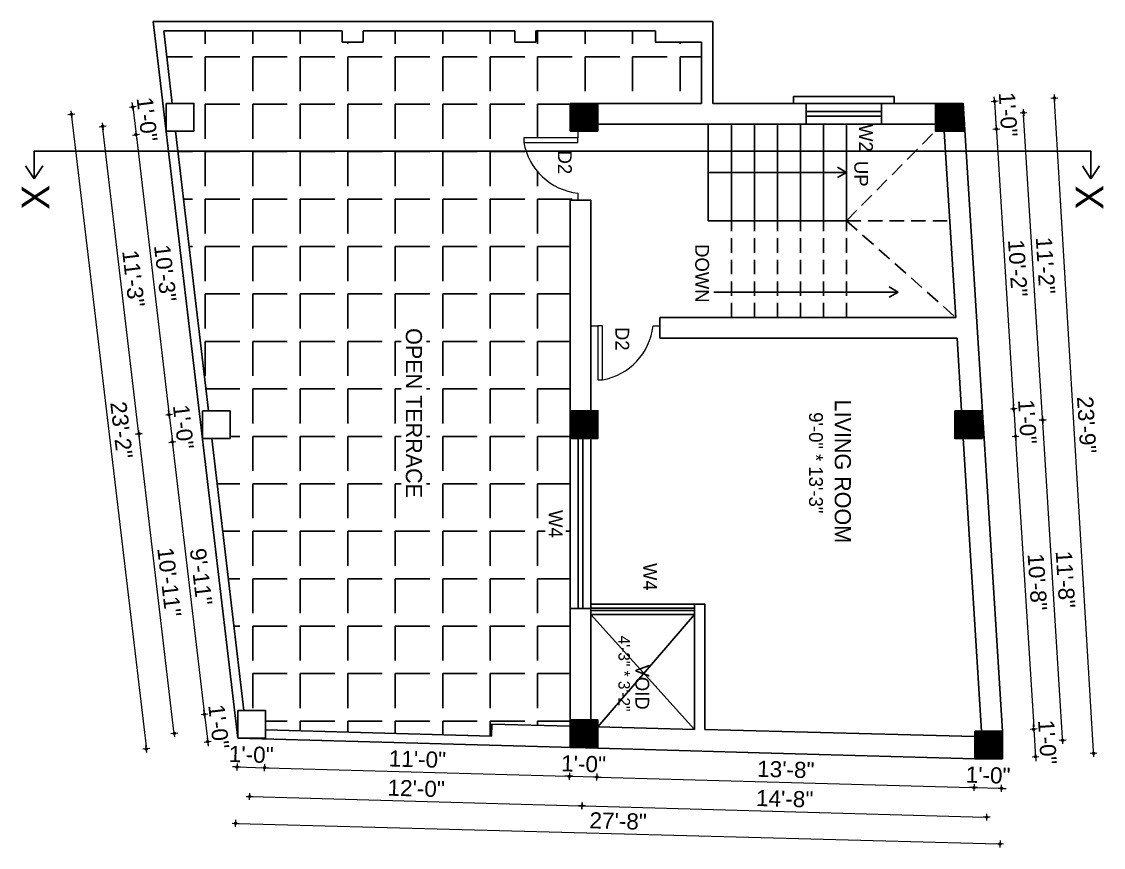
# Model space of a CAD drawing. Header units: inches. Extents: x 10143 to 33197, y -150 to 3760.
# Drawn here: x 26595.1 to 27065, y 2279.1 to 2638.1 of the extents above; entities that cross this region are included whole.
import ezdxf
from ezdxf.enums import TextEntityAlignment as Align

# ---------------------------------------------------------------- set-up
doc = ezdxf.new("R2010")
doc.units = ezdxf.units.IN
doc.header["$LTSCALE"] = 0.5
doc.header["$MEASUREMENT"] = 0
doc.header["$PDMODE"] = 66
doc.linetypes.add('DASHED2', pattern=[0.375, 0.25, -0.125])
for name, color, linetype, lineweight in [('0.13', 2, 'Continuous', 13), ('DW TEXT', 92, 'Continuous', 15), ('ELEVATION', 85, 'Continuous', 9), ('hatch', 9, 'Continuous', 0), ('Toilet', 7, 'Continuous', 25)]:
    doc.layers.add(name, color=color, linetype=linetype, lineweight=lineweight)
doc.styles.add('CEN', font='GOTHIC.TTF')
doc.styles.get("Standard").update_dxf_attribs({"font": 'arial.ttf'})
doc.dimstyles.new('S8', dxfattribs={"dimtxt": 5, "dimasz": 1, "dimexe": 6, "dimexo": 18, "dimgap": 1.9375, "dimtad": 1, "dimdec": 0, "dimzin": 3, "dimdsep": 46, "dimlunit": 4, "dimtxsty": 'Standard', "dimblk": 'dot 2', "dimcen": 12, "dimse1": 1, "dimse2": 1, "dimclrd": 1, "dimclre": 1, "dimclrt": 256, "dimadec": 0, "dimazin": 0, "dimtfac": 0.75, "dimtdec": 0, "dimtix": 1, "dimtmove": 1, "dimatfit": 3, "dimldrblk": 'DOT', "dimfxl": 1, "dimtolj": 1, "dimtzin": 0, "dimlwd": 9, "dimlwe": 9, "dimarcsym": 0})
pattern_1 = [(315, (25128.02548, 25269.03306), (0.08838834765, 0.08838834765), [])]

# ---------------------------------------------------------------- blocks, each defined once
blk = doc.blocks.new('dot1')
at = {"layer": 'hatch'}
h = blk.add_hatch(color=256, dxfattribs=at)
edge = h.paths.add_edge_path()
edge.add_arc((0, 0), 1, 0, 360)
for p, q in [((3, 0), (-3, 0)), ((0, 3), (0, -3))]:
    blk.add_line(p, q, dxfattribs=at)
blk.add_circle((0, 0), 1, dxfattribs=at)
blk = doc.blocks.new('dot 2')
at = {"layer": 'hatch', "xscale": 0.5, "yscale": 0.5, "zscale": 0.5}
blk.add_blockref('dot1', (0, 0), dxfattribs=at)
blk = doc.blocks.new('*D1991')
at = {"layer": 'Defpoints', "color": 0, "transparency": 16777216}
for p in [(26656.53, 2602.51), (26657.94, 2590.51), (26644.83, 2588.96)]:
    blk.add_point(p, dxfattribs=at)
at = {"layer": 'Toilet', "color": 1, "lineweight": 9, "transparency": 16777216}
for p, q in [((26643.3, 2601.96), (26643.18, 2602.95)), ((26643.41, 2600.96), (26644.83, 2588.96)), ((26644.95, 2587.97), (26645.06, 2586.98))]:
    blk.add_line(p, q, dxfattribs=at)
for p, rotation in [((26643.41, 2600.96), 276.7273510482261), ((26644.83, 2588.96), 96.72735104822605)]:
    blk.add_blockref('dot 2', p, dxfattribs=dict(at, rotation=rotation))
at = {"layer": 'Toilet', "transparency": 16777216, "insert": (26649.59, 2595.61), "char_height": 7, "attachment_point": 5, "rotation": 276.7274}
blk.add_mtext('\\A1;1\'-0"', dxfattribs=at)
blk = doc.blocks.new('_Dot')
at = {"color": 0, "linetype": 'ByBlock', "lineweight": -2}
blk.add_line((-0.5, 0), (-1, 0), dxfattribs=at)
at = {"color": 0, "linetype": 'ByBlock', "const_width": 0.5}
blk.add_lwpolyline([(-0.25, 0, 1), (0.25, 0, 1)], format="xyb", close=True, dxfattribs=at)
blk = doc.blocks.new('*D1992')
at = {"layer": 'Defpoints', "color": 0, "transparency": 16777216}
for p in [(26657.94, 2590.51), (26659.19, 2467.18), (26673.7, 2468.89)]:
    blk.add_point(p, dxfattribs=at)
at = {"layer": 'Toilet', "color": 1, "lineweight": 9, "transparency": 16777216}
blk.add_line((26644.95, 2587.97), (26659.08, 2468.17), dxfattribs=at)
for p, rotation in [((26644.83, 2588.96), 96.7273510482646), ((26659.19, 2467.18), 276.7273510482646)]:
    blk.add_blockref('dot 2', p, dxfattribs=dict(at, rotation=rotation))
at = {"layer": 'Toilet', "transparency": 16777216, "insert": (26657.49, 2528.72), "char_height": 7, "attachment_point": 5, "rotation": 276.7274}
blk.add_mtext('\\A1;10\'-3"', dxfattribs=at)
blk = doc.blocks.new('*D1993')
at = {"layer": 'Defpoints', "color": 0, "transparency": 16777216}
for p in [(26673.7, 2468.89), (26660.59, 2455.34), (26673.7, 2456.89)]:
    blk.add_point(p, dxfattribs=at)
at = {"layer": 'Toilet', "color": 1, "lineweight": 9, "transparency": 16777216}
for p, q in [((26659.08, 2468.17), (26658.96, 2469.16)), ((26659.19, 2467.18), (26660.59, 2455.34)), ((26660.71, 2454.35), (26660.82, 2453.36))]:
    blk.add_line(p, q, dxfattribs=at)
for p, rotation in [((26659.19, 2467.18), 276.7273510482646), ((26660.59, 2455.34), 96.7273510482646)]:
    blk.add_blockref('dot 2', p, dxfattribs=dict(at, rotation=rotation))
at = {"layer": 'Toilet', "transparency": 16777216, "insert": (26665.37, 2461.91), "char_height": 7, "attachment_point": 5, "rotation": 276.7274}
blk.add_mtext('\\A1;1\'-0"', dxfattribs=at)
blk = doc.blocks.new('*D1994')
at = {"layer": 'Defpoints', "color": 0, "transparency": 16777216}
for p in [(26673.7, 2456.89), (26674.56, 2336.9), (26689.07, 2338.61)]:
    blk.add_point(p, dxfattribs=at)
at = {"layer": 'Toilet', "color": 1, "lineweight": 9, "transparency": 16777216}
blk.add_line((26660.71, 2454.35), (26674.44, 2337.89), dxfattribs=at)
for p, rotation in [((26660.59, 2455.34), 96.7273510482646), ((26674.56, 2336.9), 276.7273510482646)]:
    blk.add_blockref('dot 2', p, dxfattribs=dict(at, rotation=rotation))
at = {"layer": 'Toilet', "transparency": 16777216, "insert": (26673.05, 2396.77), "char_height": 7, "attachment_point": 5, "rotation": 276.7274}
blk.add_mtext('\\A1;9\'-11"', dxfattribs=at)
blk = doc.blocks.new('*D1995')
at = {"layer": 'Defpoints', "color": 0, "transparency": 16777216}
for p in [(26689.07, 2338.61), (26689.07, 2326.61), (26675.96, 2325.06)]:
    blk.add_point(p, dxfattribs=at)
at = {"layer": 'Toilet', "color": 1, "lineweight": 9, "transparency": 16777216}
for p, q in [((26674.44, 2337.89), (26674.33, 2338.89)), ((26674.56, 2336.9), (26675.96, 2325.06)), ((26676.07, 2324.07), (26676.19, 2323.08))]:
    blk.add_line(p, q, dxfattribs=at)
for p, rotation in [((26674.56, 2336.9), 276.7273510482646), ((26675.96, 2325.06), 96.7273510482646)]:
    blk.add_blockref('dot 2', p, dxfattribs=dict(at, rotation=rotation))
at = {"layer": 'Toilet', "transparency": 16777216, "insert": (26680.73, 2331.63), "char_height": 7, "attachment_point": 5, "rotation": 276.7274}
blk.add_mtext('\\A1;1\'-0"', dxfattribs=at)
blk = doc.blocks.new('*D1996')
at = {"layer": 'Defpoints', "color": 0, "transparency": 16777216}
for p in [(26679.7, 2462.89), (26646.06, 2458.92), (26695.07, 2332.61)]:
    blk.add_point(p, dxfattribs=at)
at = {"layer": 'Toilet', "color": 1, "lineweight": 9, "transparency": 16777216}
blk.add_line((26661.31, 2329.64), (26646.18, 2457.93), dxfattribs=at)
for p, rotation in [((26646.06, 2458.92), 96.7273510482268), ((26661.43, 2328.64), 276.7273510482268)]:
    blk.add_blockref('dot 2', p, dxfattribs=dict(at, rotation=rotation))
at = {"layer": 'Toilet', "transparency": 16777216, "insert": (26659.22, 2394.43), "char_height": 7, "attachment_point": 5, "rotation": 276.7274}
blk.add_mtext('\\A1;10\'-11"', dxfattribs=at)
blk = doc.blocks.new('*D1997')
at = {"layer": 'Defpoints', "color": 0, "transparency": 16777216}
for p in [(26663.94, 2596.51), (26630.3, 2592.54), (26679.7, 2462.89)]:
    blk.add_point(p, dxfattribs=at)
at = {"layer": 'Toilet', "color": 1, "lineweight": 9, "transparency": 16777216}
blk.add_line((26645.94, 2459.91), (26630.42, 2591.55), dxfattribs=at)
for p, rotation in [((26630.3, 2592.54), 96.72735104826455), ((26646.06, 2458.92), 276.7273510482646)]:
    blk.add_blockref('dot 2', p, dxfattribs=dict(at, rotation=rotation))
at = {"layer": 'Toilet', "transparency": 16777216, "insert": (26643.66, 2526.38), "char_height": 7, "attachment_point": 5, "rotation": 276.7274}
blk.add_mtext('\\A1;11\'-3"', dxfattribs=at)
blk = doc.blocks.new('*D1998')
at = {"layer": 'Defpoints', "color": 0, "transparency": 16777216}
for p in [(26656.53, 2602.51), (26689.07, 2326.61), (26649.27, 2321.92)]:
    blk.add_point(p, dxfattribs=at)
at = {"layer": 'Toilet', "color": 1, "lineweight": 9, "transparency": 16777216}
blk.add_line((26616.85, 2596.82), (26649.16, 2322.91), dxfattribs=at)
for p, rotation in [((26616.73, 2597.82), 96.72735104822615), ((26649.27, 2321.92), 276.7273510482261)]:
    blk.add_blockref('dot 2', p, dxfattribs=dict(at, rotation=rotation))
at = {"layer": 'Toilet', "transparency": 16777216, "insert": (26638.48, 2460.51), "char_height": 7, "attachment_point": 5, "rotation": 276.7274}
blk.add_mtext('\\A1;23\'-2"', dxfattribs=at)
blk = doc.blocks.new('*D1999')
at = {"layer": 'Defpoints', "color": 0, "transparency": 16777216}
for p in [(26695.07, 2332.61), (26839.43, 2328.56), (26838.55, 2297.18)]:
    blk.add_point(p, dxfattribs=at)
at = {"layer": 'Toilet', "color": 1, "lineweight": 9, "transparency": 16777216}
blk.add_line((26695.19, 2301.2), (26837.55, 2297.21), dxfattribs=at)
for p, rotation in [((26694.19, 2301.23), 178.3940478382747), ((26838.55, 2297.18), 358.3940478382747)]:
    blk.add_blockref('dot 2', p, dxfattribs=dict(at, rotation=rotation))
at = {"layer": 'Toilet', "transparency": 16777216, "insert": (26766.53, 2304.71), "char_height": 7, "attachment_point": 5, "rotation": 358.394}
blk.add_mtext('\\A1;12\'-0"', dxfattribs=at)
blk = doc.blocks.new('*D2000')
at = {"layer": 'Defpoints', "color": 0, "transparency": 16777216}
for p in [(26839.43, 2328.56), (27015.17, 2323.64), (27014.29, 2292.25)]:
    blk.add_point(p, dxfattribs=at)
at = {"layer": 'Toilet', "color": 1, "lineweight": 9, "transparency": 16777216}
blk.add_line((26839.55, 2297.15), (27013.29, 2292.28), dxfattribs=at)
for p, rotation in [((26838.55, 2297.18), 178.3940478382137), ((27014.29, 2292.25), 358.3940478382137)]:
    blk.add_blockref('dot 2', p, dxfattribs=dict(at, rotation=rotation))
at = {"layer": 'Toilet', "transparency": 16777216, "insert": (26926.58, 2300.23), "char_height": 7, "attachment_point": 5, "rotation": 358.394}
blk.add_mtext('\\A1;14\'-8"', dxfattribs=at)
blk = doc.blocks.new('*D1927')
at = {"layer": 'Defpoints', "color": 0, "transparency": 16777216}
for p in [(26689.07, 2326.61), (26701.07, 2326.27), (26700.72, 2313.76)]:
    blk.add_point(p, dxfattribs=at)
at = {"layer": 'Toilet', "color": 1, "lineweight": 9, "transparency": 16777216}
for p, q in [((26687.72, 2314.13), (26686.72, 2314.16)), ((26688.72, 2314.1), (26700.72, 2313.76)), ((26701.72, 2313.74), (26702.72, 2313.71))]:
    blk.add_line(p, q, dxfattribs=at)
for p, rotation in [((26688.72, 2314.1), 358.3940478382726), ((26700.72, 2313.76), 178.3940478382726)]:
    blk.add_blockref('dot 2', p, dxfattribs=dict(at, rotation=rotation))
at = {"layer": 'Toilet', "transparency": 16777216, "insert": (26694.87, 2319.44), "char_height": 7, "attachment_point": 5, "rotation": 358.394}
blk.add_mtext('\\A1;1\'-0"', dxfattribs=at)
blk = doc.blocks.new('*D2001')
at = {"layer": 'Defpoints', "color": 0, "transparency": 16777216}
for p in [(26701.07, 2326.27), (26833.43, 2322.56), (26833.08, 2310.05)]:
    blk.add_point(p, dxfattribs=at)
at = {"layer": 'Toilet', "color": 1, "lineweight": 9, "transparency": 16777216}
blk.add_line((26701.72, 2313.74), (26832.08, 2310.08), dxfattribs=at)
for p, rotation in [((26700.72, 2313.76), 178.3940478382137), ((26833.08, 2310.05), 358.3940478382137)]:
    blk.add_blockref('dot 2', p, dxfattribs=dict(at, rotation=rotation))
at = {"layer": 'Toilet', "transparency": 16777216, "insert": (26767.06, 2317.42), "char_height": 7, "attachment_point": 5, "rotation": 358.394}
blk.add_mtext('\\A1;11\'-0"', dxfattribs=at)
blk = doc.blocks.new('*D2002')
at = {"layer": 'Defpoints', "color": 0, "transparency": 16777216}
for p in [(26833.43, 2322.56), (26845.43, 2322.56), (26845.07, 2309.72)]:
    blk.add_point(p, dxfattribs=at)
at = {"layer": 'Toilet', "color": 1, "lineweight": 9, "transparency": 16777216}
for p, q in [((26832.08, 2310.08), (26831.08, 2310.11)), ((26833.08, 2310.05), (26845.07, 2309.72)), ((26846.07, 2309.69), (26847.07, 2309.66))]:
    blk.add_line(p, q, dxfattribs=at)
for p, rotation in [((26833.08, 2310.05), 358.3940478382137), ((26845.07, 2309.72), 178.3940478382137)]:
    blk.add_blockref('dot 2', p, dxfattribs=dict(at, rotation=rotation))
at = {"layer": 'Toilet', "transparency": 16777216, "insert": (26839.23, 2315.39), "char_height": 7, "attachment_point": 5, "rotation": 358.394}
blk.add_mtext('\\A1;1\'-0"', dxfattribs=at)
blk = doc.blocks.new('*D2003')
at = {"layer": 'Defpoints', "color": 0, "transparency": 16777216}
for p in [(26845.43, 2322.56), (27009.17, 2317.64), (27008.82, 2305.13)]:
    blk.add_point(p, dxfattribs=at)
at = {"layer": 'Toilet', "color": 1, "lineweight": 9, "transparency": 16777216}
blk.add_line((26846.07, 2309.69), (27007.82, 2305.15), dxfattribs=at)
for p, rotation in [((26845.07, 2309.72), 178.3940478382137), ((27008.82, 2305.13), 358.3940478382137)]:
    blk.add_blockref('dot 2', p, dxfattribs=dict(at, rotation=rotation))
at = {"layer": 'Toilet', "transparency": 16777216, "insert": (26927.1, 2312.93), "char_height": 7, "attachment_point": 5, "rotation": 358.394}
blk.add_mtext('\\A1;13\'-8"', dxfattribs=at)
blk = doc.blocks.new('*D2004')
at = {"layer": 'Defpoints', "color": 0, "transparency": 16777216}
for p in [(27009.17, 2317.64), (27021.17, 2317.64), (27020.81, 2304.79)]:
    blk.add_point(p, dxfattribs=at)
at = {"layer": 'Toilet', "color": 1, "lineweight": 9, "transparency": 16777216}
for p, q in [((27007.82, 2305.15), (27006.82, 2305.18)), ((27008.82, 2305.13), (27020.81, 2304.79)), ((27021.81, 2304.76), (27022.81, 2304.73))]:
    blk.add_line(p, q, dxfattribs=at)
for p, rotation in [((27008.82, 2305.13), 358.3940478382137), ((27020.81, 2304.79), 178.3940478382137)]:
    blk.add_blockref('dot 2', p, dxfattribs=dict(at, rotation=rotation))
at = {"layer": 'Toilet', "transparency": 16777216, "insert": (27014.97, 2310.47), "char_height": 7, "attachment_point": 5, "rotation": 358.394}
blk.add_mtext('\\A1;1\'-0"', dxfattribs=at)
blk = doc.blocks.new('*D2006')
at = {"layer": 'Defpoints', "color": 0, "transparency": 16777216}
for p in [(27004.12, 2602.51), (27004.87, 2590.51), (27018.52, 2591.36)]:
    blk.add_point(p, dxfattribs=at)
at = {"layer": 'Toilet', "color": 1, "lineweight": 9, "transparency": 16777216}
for p, q in [((27017.7, 2604.36), (27017.64, 2605.36)), ((27017.77, 2603.36), (27018.52, 2591.36)), ((27018.58, 2590.37), (27018.64, 2589.37))]:
    blk.add_line(p, q, dxfattribs=at)
for p, rotation in [((27017.77, 2603.36), 273.5758276059187), ((27018.52, 2591.36), 93.57582760591872)]:
    blk.add_blockref('dot 2', p, dxfattribs=dict(at, rotation=rotation))
at = {"layer": 'Toilet', "transparency": 16777216, "insert": (27023.64, 2597.71), "char_height": 7, "attachment_point": 5, "rotation": 273.5758}
blk.add_mtext('\\A1;1\'-0"', dxfattribs=at)
blk = doc.blocks.new('*D2007')
at = {"layer": 'Defpoints', "color": 0, "transparency": 16777216}
for p in [(27004.87, 2590.51), (27012.47, 2468.89), (27026.12, 2469.74)]:
    blk.add_point(p, dxfattribs=at)
at = {"layer": 'Toilet', "color": 1, "lineweight": 9, "transparency": 16777216}
blk.add_line((27018.58, 2590.37), (27026.05, 2470.74), dxfattribs=at)
for p, rotation in [((27018.52, 2591.36), 93.57582760592202), ((27026.12, 2469.74), 273.575827605922)]:
    blk.add_blockref('dot 2', p, dxfattribs=dict(at, rotation=rotation))
at = {"layer": 'Toilet', "transparency": 16777216, "insert": (27027.82, 2530.9), "char_height": 7, "attachment_point": 5, "rotation": 273.5758}
blk.add_mtext('\\A1;10\'-2"', dxfattribs=at)
blk = doc.blocks.new('*D2008')
at = {"layer": 'Defpoints', "color": 0, "transparency": 16777216}
for p in [(27012.47, 2468.89), (27026.86, 2457.79), (27012.47, 2456.89)]:
    blk.add_point(p, dxfattribs=at)
at = {"layer": 'Toilet', "color": 1, "lineweight": 9, "transparency": 16777216}
for p, q in [((27026.05, 2470.74), (27025.99, 2471.74)), ((27026.12, 2469.74), (27026.86, 2457.79)), ((27026.93, 2456.79), (27026.99, 2455.79))]:
    blk.add_line(p, q, dxfattribs=at)
for p, rotation in [((27026.12, 2469.74), 273.575827605922), ((27026.86, 2457.79), 93.57582760592202)]:
    blk.add_blockref('dot 2', p, dxfattribs=dict(at, rotation=rotation))
at = {"layer": 'Toilet', "transparency": 16777216, "insert": (27031.99, 2464.11), "char_height": 7, "attachment_point": 5, "rotation": 273.5758}
blk.add_mtext('\\A1;1\'-0"', dxfattribs=at)
blk = doc.blocks.new('*D2009')
at = {"layer": 'Defpoints', "color": 0, "transparency": 16777216}
for p in [(27012.47, 2456.89), (27021.17, 2329.64), (27034.82, 2330.49)]:
    blk.add_point(p, dxfattribs=at)
at = {"layer": 'Toilet', "color": 1, "lineweight": 9, "transparency": 16777216}
blk.add_line((27026.93, 2456.79), (27034.76, 2331.49), dxfattribs=at)
for p, rotation in [((27026.86, 2457.79), 93.57582760592202), ((27034.82, 2330.49), 273.575827605922)]:
    blk.add_blockref('dot 2', p, dxfattribs=dict(at, rotation=rotation))
at = {"layer": 'Toilet', "transparency": 16777216, "insert": (27036.34, 2394.48), "char_height": 7, "attachment_point": 5, "rotation": 273.5758}
blk.add_mtext('\\A1;10\'-8"', dxfattribs=at)
blk = doc.blocks.new('*D2010')
at = {"layer": 'Defpoints', "color": 0, "transparency": 16777216}
for p in [(27021.17, 2329.64), (27021.17, 2317.64), (27035.56, 2318.54)]:
    blk.add_point(p, dxfattribs=at)
at = {"layer": 'Toilet', "color": 1, "lineweight": 9, "transparency": 16777216}
for p, q in [((27034.76, 2331.49), (27034.69, 2332.48)), ((27034.82, 2330.49), (27035.56, 2318.54)), ((27035.63, 2317.54), (27035.69, 2316.54))]:
    blk.add_line(p, q, dxfattribs=at)
for p, rotation in [((27034.82, 2330.49), 273.575827605922), ((27035.56, 2318.54), 93.57582760592202)]:
    blk.add_blockref('dot 2', p, dxfattribs=dict(at, rotation=rotation))
at = {"layer": 'Toilet', "transparency": 16777216, "insert": (27040.69, 2324.86), "char_height": 7, "attachment_point": 5, "rotation": 273.5758}
blk.add_mtext('\\A1;1\'-0"', dxfattribs=at)
blk = doc.blocks.new('*D2011')
at = {"layer": 'Defpoints', "color": 0, "transparency": 16777216}
for p in [(27006.47, 2462.89), (27038.68, 2464.9), (27015.17, 2323.64)]:
    blk.add_point(p, dxfattribs=at)
at = {"layer": 'Toilet', "color": 1, "lineweight": 9, "transparency": 16777216}
blk.add_line((27047.32, 2326.65), (27038.74, 2463.9), dxfattribs=at)
for p, rotation in [((27038.68, 2464.9), 93.57584364637044), ((27047.38, 2325.65), 273.5758436463705)]:
    blk.add_blockref('dot 2', p, dxfattribs=dict(at, rotation=rotation))
at = {"layer": 'Toilet', "transparency": 16777216, "insert": (27048.53, 2395.62), "char_height": 7, "attachment_point": 5, "rotation": 273.5758}
blk.add_mtext('\\A1;11\'-8"', dxfattribs=at)
blk = doc.blocks.new('*D2012')
at = {"layer": 'Defpoints', "color": 0, "transparency": 16777216}
for p in [(26998.12, 2596.51), (27030.33, 2598.52), (27006.47, 2462.89)]:
    blk.add_point(p, dxfattribs=at)
at = {"layer": 'Toilet', "color": 1, "lineweight": 9, "transparency": 16777216}
blk.add_line((27038.62, 2465.9), (27030.39, 2597.53), dxfattribs=at)
for p, rotation in [((27030.33, 2598.52), 93.57584364624076), ((27038.68, 2464.9), 273.5758436462407)]:
    blk.add_blockref('dot 2', p, dxfattribs=dict(at, rotation=rotation))
at = {"layer": 'Toilet', "transparency": 16777216, "insert": (27039.94, 2532.05), "char_height": 7, "attachment_point": 5, "rotation": 273.5758}
blk.add_mtext('\\A1;11\'-2"', dxfattribs=at)
blk = doc.blocks.new('*D2013')
at = {"layer": 'Defpoints', "color": 0, "transparency": 16777216}
for p in [(27043.72, 2604.88), (27004.12, 2602.51), (27021.17, 2317.64)]:
    blk.add_point(p, dxfattribs=at)
at = {"layer": 'Toilet', "color": 1, "lineweight": 9, "transparency": 16777216}
blk.add_line((27060.71, 2321), (27043.78, 2603.88), dxfattribs=at)
for p, rotation in [((27043.72, 2604.88), 93.425574687815), ((27060.77, 2320.01), 273.425574687815)]:
    blk.add_blockref('dot 2', p, dxfattribs=dict(at, rotation=rotation))
at = {"layer": 'Toilet', "transparency": 16777216, "insert": (27057.75, 2462.77), "char_height": 7, "attachment_point": 5, "rotation": 273.4256}
blk.add_mtext('\\A1;23\'-9"', dxfattribs=at)

msp = doc.modelspace()

# ---------------------------------------------------------------- hatches: boundary and pattern name
at = {"layer": 'Toilet'}
h = msp.add_hatch(dxfattribs=at)
h.set_pattern_fill('ANGLE', color=256, scale=75, angle=270)
h.set_pattern_definition([(270, (25128.025, 25269.033), (20.625, -9e-15), [15, -5.625]), (360, (25128.025, 25269.033), (1e-14, 20.625), [15, -5.625])])
edge = h.paths.add_edge_path()
edge.add_line((26833.43, 2331.83), (26833.43, 2334.56))
edge.add_line((26833.43, 2334.56), (26833.43, 2456.89))
edge.add_line((26833.43, 2456.89), (26833.43, 2468.89))
edge.add_line((26833.43, 2468.89), (26833.43, 2560.51))
edge.add_line((26833.43, 2560.51), (26836.69, 2560.51))
edge.add_line((26836.69, 2560.51), (26836.69, 2563.51))
edge.add_arc((26839.75, 2590.24), 26.9, 558.3826, 623.4705, ccw=False)
edge.add_line((26814.22, 2581.76), (26663, 2581.76))
edge.add_line((26663, 2581.76), (26676.32, 2468.89))
edge.add_line((26676.32, 2468.89), (26685.7, 2468.89))
edge.add_line((26685.7, 2468.89), (26685.7, 2456.89))
edge.add_line((26685.7, 2456.89), (26677.73, 2456.89))
edge.add_line((26677.73, 2456.89), (26691.68, 2338.61))
edge.add_line((26691.68, 2338.61), (26701.07, 2338.61))
edge.add_line((26701.07, 2338.61), (26701.07, 2335.29))
edge.add_line((26701.07, 2335.29), (26701.07, 2330.28))
edge.add_line((26701.07, 2330.28), (26799.3, 2327.52))
edge.add_line((26799.3, 2327.52), (26799.44, 2332.72))
edge.add_line((26799.44, 2332.72), (26833.43, 2331.83))
edge = h.paths.add_edge_path()
edge.add_arc((26839.75, 2590.24), 26.9, 550.1231, 558.3826, ccw=False)
edge.add_line((26813.27, 2585.51), (26813.27, 2587.51))
edge.add_line((26813.27, 2587.51), (26836.69, 2587.51))
edge.add_line((26836.69, 2587.51), (26836.69, 2590.51))
edge.add_line((26836.69, 2590.51), (26833.43, 2590.51))
edge.add_line((26833.43, 2590.51), (26833.43, 2602.51))
edge.add_line((26833.43, 2602.51), (26845.43, 2602.51))
edge.add_line((26845.43, 2602.51), (26890.43, 2602.51))
edge.add_line((26890.43, 2602.51), (26890.43, 2629.07))
edge.add_line((26890.43, 2629.07), (26870.43, 2629.07))
edge.add_line((26870.43, 2629.07), (26870.43, 2634.07))
edge.add_line((26870.43, 2634.07), (26818.43, 2634.07))
edge.add_line((26818.43, 2634.07), (26818.43, 2629.07))
edge.add_line((26818.43, 2629.07), (26809.43, 2629.07))
edge.add_line((26809.43, 2629.07), (26809.43, 2634.07))
edge.add_line((26809.43, 2634.07), (26743.43, 2634.07))
edge.add_line((26743.43, 2634.07), (26743.43, 2629.07))
edge.add_line((26743.43, 2629.07), (26734.43, 2629.07))
edge.add_line((26734.43, 2629.07), (26734.43, 2634.07))
edge.add_line((26734.43, 2634.07), (26656.83, 2634.07))
edge.add_line((26656.83, 2634.07), (26660.53, 2602.51))
edge.add_line((26660.53, 2602.51), (26669.94, 2602.51))
edge.add_line((26669.94, 2602.51), (26669.94, 2590.51))
edge.add_line((26669.94, 2590.51), (26661.97, 2590.51))
edge.add_line((26661.97, 2590.51), (26663, 2581.76))
edge.add_line((26663, 2581.76), (26814.22, 2581.76))
h.paths.add_polyline_path([(26822.58, 2427.55), (26822.58, 2411.9), (26831.58, 2411.9), (26831.58, 2427.55)], flags=16)
h.paths.add_polyline_path([(26760.02, 2505.22), (26760.02, 2430.61), (26771.05, 2430.61), (26771.05, 2505.22)], flags=16)
h = msp.add_hatch(dxfattribs=at)
h.set_pattern_fill('ANSI31', color=256, angle=270)
h.set_pattern_definition(pattern_1)
h.paths.add_polyline_path([(26833.43, 2602.51), (26833.43, 2590.51), (26845.43, 2590.51), (26845.43, 2602.51)])
h = msp.add_hatch(dxfattribs=at)
h.set_pattern_fill('ANSI31', color=256, angle=270)
h.set_pattern_definition(pattern_1)
h.paths.add_polyline_path([(27004.12, 2602.51), (26992.12, 2602.51), (26992.12, 2590.51), (27004.12, 2590.51)])
h = msp.add_hatch(dxfattribs=at)
h.set_pattern_fill('ANSI31', color=256, angle=270)
h.set_pattern_definition(pattern_1)
h.paths.add_polyline_path([(26833.43, 2468.89), (26833.43, 2456.89), (26845.43, 2456.89), (26845.43, 2468.89)])
h = msp.add_hatch(dxfattribs=at)
h.set_pattern_fill('ANSI31', color=256, angle=270)
h.set_pattern_definition(pattern_1)
h.paths.add_polyline_path([(27012.47, 2468.89), (27000.47, 2468.89), (27000.47, 2456.89), (27012.47, 2456.89)])
h = msp.add_hatch(dxfattribs=at)
h.set_pattern_fill('ANSI31', color=256, angle=270)
h.set_pattern_definition(pattern_1)
h.paths.add_polyline_path([(26833.43, 2334.56), (26833.43, 2322.56), (26845.43, 2322.56), (26845.43, 2334.56)])
h = msp.add_hatch(dxfattribs=at)
h.set_pattern_fill('ANSI31', color=256, angle=360)
h.set_pattern_definition([(45, (23271.79824, 2343.66166), (-0.0883883476, 0.0883883476), [])])
h.paths.add_polyline_path([(27021.17, 2317.64), (27021.17, 2329.64), (27021.17, 2329.64), (27009.17, 2329.64), (27009.17, 2317.64)])

# ---------------------------------------------------------------- linework, layer by layer
at = {"layer": '0.13', "color": 0, "ltscale": 0.5}
for p, q in [((26833.93, 2590.51), (26837.93, 2590.51)), ((26833.93, 2560.51), (26837.93, 2560.51)), ((26842.43, 2503.01), (26842.43, 2507.01)), ((26872.43, 2503.01), (26872.43, 2507.01))]:
    msp.add_line(p, q, dxfattribs=at)
at = {"layer": 'ELEVATION', "color": 146, "ltscale": 0.25, "true_color": 0x105689}
for p, q in [((26836.69, 2590.51), (26836.69, 2587.51)), ((26836.69, 2587.51), (26813.27, 2587.51)), ((26813.27, 2587.51), (26813.27, 2585.51)), ((26813.27, 2585.51), (26836.69, 2585.51)), ((26836.69, 2585.51), (26836.69, 2587.51)), ((26836.69, 2563.51), (26836.69, 2560.51)), ((26842.43, 2505.77), (26845.43, 2505.77)), ((26845.43, 2505.77), (26845.43, 2482.34)), ((26847.43, 2505.77), (26845.43, 2505.77)), ((26847.43, 2482.34), (26847.43, 2505.77)), ((26869.43, 2505.77), (26872.43, 2505.77)), ((26845.43, 2482.34), (26847.43, 2482.34))]:
    msp.add_line(p, q, dxfattribs=at)
for centre, start, end in [((26839.75, 2590.24), 190.1231, 263.4705), ((26842.7, 2508.83), 280.1231, 353.4705)]:
    msp.add_arc(centre, 26.9, start, end, dxfattribs=at)
at = {"layer": 'Toilet'}
for p, q in [((26895.43, 2638.07), (26652.33, 2638.07)), ((26656.65, 2601.46), (26652.33, 2638.07)), ((26895.43, 2602.51), (26895.43, 2638.07)), ((26734.43, 2634.07), (26656.83, 2634.07)), ((26660.55, 2602.51), (26656.83, 2634.07)), ((26734.43, 2629.07), (26734.43, 2634.07)), ((26809.43, 2634.07), (26743.43, 2634.07)), ((26743.43, 2629.07), (26743.43, 2634.07)), ((26743.43, 2629.07), (26743.43, 2634.07)), ((26809.43, 2629.07), (26809.43, 2634.07)), ((26870.43, 2634.07), (26818.43, 2634.07)), ((26818.43, 2629.07), (26818.43, 2634.07)), ((26870.43, 2629.07), (26870.43, 2634.07)), ((26734.43, 2629.07), (26743.43, 2629.07)), ((26818.43, 2629.07), (26809.43, 2629.07)), ((26890.43, 2629.07), (26870.43, 2629.07)), ((26890.43, 2602.51), (26890.43, 2629.07)), ((26930.43, 2605.51), (26974.12, 2605.51)), ((26930.43, 2605.51), (26930.43, 2602.51)), ((26974.12, 2605.51), (26974.12, 2602.51)), ((26656.53, 2602.51), (26689.07, 2326.61)), ((26890.43, 2602.51), (26845.43, 2602.51)), ((27004.12, 2602.51), (26895.43, 2602.51)), ((26935.93, 2593.51), (26935.93, 2602.51)), ((26935.93, 2599.01), (26968.62, 2599.01)), ((26968.62, 2602.51), (26968.62, 2593.51)), ((27021.17, 2329.64), (27004.12, 2602.51)), ((26935.93, 2597.01), (26968.62, 2597.01)), ((26661.97, 2590.51), (26676.32, 2468.89)), ((26992.12, 2593.51), (26845.43, 2593.51)), ((26893.43, 2551.51), (26893.43, 2593.51)), ((26903.43, 2551.51), (26903.43, 2593.51)), ((26913.43, 2551.51), (26913.43, 2593.51)), ((26923.43, 2551.51), (26923.43, 2593.51)), ((26933.43, 2551.51), (26933.43, 2593.51)), ((26943.43, 2551.51), (26943.43, 2593.51)), ((26953.43, 2551.51), (26953.43, 2593.51)), ((27000.91, 2509.51), (26995.85, 2590.51)), ((27004.12, 2590.51), (27004.87, 2590.51)), ((27059.6, 2581.76), (26600.56, 2581.76)), ((26600.56, 2581.76), (26600.56, 2569.76)), ((27059.6, 2581.76), (27059.6, 2569.76)), ((26600.56, 2569.76), (26596.86, 2575.43)), ((26600.56, 2569.76), (26604.26, 2575.43)), ((27059.6, 2569.76), (27055.9, 2575.43)), ((27059.6, 2569.76), (27063.3, 2575.43)), ((26893.43, 2572.51), (26953.43, 2572.51)), ((26953.43, 2572.51), (26949.55, 2574.77)), ((26953.43, 2572.51), (26949.55, 2570.25)), ((26833.43, 2560.51), (26833.43, 2468.89)), ((26833.43, 2560.51), (26842.43, 2560.51)), ((26842.43, 2560.51), (26842.43, 2468.89)), ((26893.43, 2551.51), (26953.43, 2551.51)), ((26975.86, 2520.51), (26895.82, 2520.51)), ((26975.86, 2520.51), (26971.97, 2522.77)), ((26975.86, 2520.51), (26971.97, 2518.25)), ((26872.43, 2500.51), (26872.43, 2509.51)), ((27000.91, 2509.51), (26872.43, 2509.51)), ((27001.47, 2500.51), (26872.43, 2500.51)), ((27003.45, 2468.89), (27001.47, 2500.51)), ((26677.73, 2456.89), (26691.68, 2338.61)), ((26833.43, 2456.89), (26833.43, 2334.56)), ((26836.93, 2382.89), (26836.93, 2456.89)), ((26838.93, 2382.89), (26838.93, 2456.89)), ((26842.43, 2380.39), (26842.43, 2456.89)), ((27012.15, 2329.64), (27004.2, 2456.89)), ((26833.43, 2382.89), (26842.43, 2382.89)), ((26842.43, 2384.89), (26891.93, 2384.89)), ((26887.43, 2383.14), (26842.43, 2383.14)), ((26887.43, 2380.39), (26887.43, 2384.89)), ((26891.93, 2330.3), (26891.93, 2384.89)), ((26887.43, 2382.14), (26842.43, 2382.14)), ((26842.43, 2334.56), (26842.43, 2380.39)), ((26887.43, 2330.42), (26842.43, 2380.39)), ((26842.43, 2380.39), (26887.43, 2380.39)), ((26887.43, 2380.39), (26845.43, 2331.52)), ((26887.43, 2330.42), (26887.43, 2380.39)), ((26701.07, 2335.29), (26701.07, 2326.27)), ((26799.44, 2332.72), (26799.3, 2327.52)), ((26799.44, 2332.72), (26833.43, 2331.83)), ((26845.43, 2331.52), (26887.43, 2330.42)), ((26689.07, 2326.61), (26855.71, 2321.94)), ((26701.07, 2330.28), (26799.3, 2327.52)), ((26891.93, 2330.3), (27009.17, 2327.25)), ((26854.43, 2321.97), (26854.43, 2321.97)), ((26915.71, 2320.26), (26855.71, 2321.94)), ((26915.71, 2320.26), (27009.17, 2317.64))]:
    msp.add_line(p, q, dxfattribs=at)
at = {"layer": 'Toilet', "linetype": 'DASHED2', "ltscale": 50}
for p, q in [((26953.43, 2551.51), (26992.12, 2590.51)), ((26903.43, 2509.51), (26903.43, 2551.51)), ((26913.43, 2509.51), (26913.43, 2551.51)), ((26923.43, 2509.51), (26923.43, 2551.51)), ((26933.43, 2509.51), (26933.43, 2551.51)), ((26943.43, 2509.51), (26943.43, 2551.51)), ((26953.43, 2509.51), (26953.43, 2551.51)), ((26953.43, 2551.51), (26998.28, 2551.51)), ((26953.43, 2551.51), (27000.91, 2509.51))]:
    msp.add_line(p, q, dxfattribs=at)
at = {"layer": 'Toilet'}
for points in [[(26657.94, 2602.51), (26669.94, 2602.51), (26669.94, 2590.51), (26657.94, 2590.51)], [(26833.43, 2602.51), (26845.43, 2602.51), (26845.43, 2590.51), (26833.43, 2590.51)], [(26992.12, 2602.51), (27004.12, 2602.51), (27004.12, 2590.51), (26992.12, 2590.51)], [(26673.7, 2468.89), (26685.7, 2468.89), (26685.7, 2456.89), (26673.7, 2456.89)], [(26833.43, 2468.89), (26845.43, 2468.89), (26845.43, 2456.89), (26833.43, 2456.89)], [(27000.47, 2468.89), (27012.47, 2468.89), (27012.47, 2456.89), (27000.47, 2456.89)], [(26689.07, 2338.61), (26701.07, 2338.61), (26701.07, 2326.61), (26689.07, 2326.61)], [(26833.43, 2334.56), (26845.43, 2334.56), (26845.43, 2322.56), (26833.43, 2322.56)], [(27009.17, 2329.64), (27021.17, 2329.64), (27021.17, 2317.64), (27009.17, 2317.64)]]:
    msp.add_lwpolyline(points, close=True, dxfattribs=at)

# ---------------------------------------------------------------- texts
at = {"layer": 'DW TEXT', "ltscale": 0.13, "style": 'CEN'}
for s, height, rotation, p in [('W2', 6, 270, (26961.91, 2587.5)), ('D2', 6, 270, (26831.11, 2576.9)), ('UP', 6, 270, (26959.85, 2571.93)), ('X', 12, 90, (26601.12, 2561.71)), ('X', 12, 90, (27059.04, 2561.71)), ('DOWN', 6, 270, (26890.74, 2528.65)), ('D2', 6, 270, (26856.04, 2500.19)), ('OPEN TERRACE', 7, 270, (26765.53, 2467.91)), ('LIVING ROOM ', 7, 270, (26951.84, 2441.28)), ('9\'-0" * 13\'-3"', 6, 270, (26940.18, 2446.3)), ('W4', 6, 270, (26827.08, 2419.73)), ('W4', 6, 270, (26868.19, 2396.72)), ('4\'-3" * 3\'-2"', 5, 270, (26856.89, 2354.66)), ('VOID', 6, 270, (26864.74, 2348.79))]:
    msp.add_text(s, height=height, rotation=rotation, dxfattribs=at).set_placement(p, align=Align.MIDDLE_CENTER)

# ---------------------------------------------------------------- dimensions: what is measured, and where the dimension line sits
at = {"layer": 'Toilet'}
for p1, p2, distance, picture, middle in [((27004.12, 2602.51), (27004.87, 2590.51), 13.68, '*D2006', (27023.64, 2597.71)), ((26656.53, 2602.51), (26657.94, 2590.51), -13.2, '*D1991', (26649.59, 2595.61)), ((27021.17, 2317.64), (27004.12, 2602.51), -39.68, '*D2013', (27057.75, 2462.77)), ((26656.53, 2602.51), (26689.07, 2326.61), -40.07, '*D1998', (26638.48, 2460.51)), ((26695.07, 2332.61), (26679.7, 2462.89), 33.88, '*D1996', (26659.22, 2394.43)), ((27015.17, 2323.64), (27006.47, 2462.89), -32.27, '*D2011', (27048.53, 2395.62)), ((26695.07, 2332.61), (26839.43, 2328.56), -31.39, '*D1999', (26766.53, 2304.71)), ((26689.07, 2326.61), (26701.07, 2326.27), -12.51, '*D1927', (26694.87, 2319.44))]:
    dim = msp.add_aligned_dim(p1=p1, p2=p2, distance=distance, dimstyle='S8', override={"dimtxt": 7, "dimfxl": 2, "dimfxlon": 1, "dimarcsym": 1}, dxfattribs=at)
    dim.commit()
    dim.dimension.update_dxf_attribs({"geometry": picture, "text_midpoint": middle})
for base, p1, p2, angle, picture, middle in [((27030.33, 2598.52), (27006.47, 2462.89), (26998.12, 2596.51), 273.5758, '*D2012', (27039.94, 2532.05)), ((26630.3, 2592.54), (26679.7, 2462.89), (26663.94, 2596.51), 276.7274, '*D1997', (26643.66, 2526.38)), ((26659.19, 2467.18), (26657.94, 2590.51), (26673.7, 2468.89), 96.7274, '*D1992', (26657.49, 2528.72)), ((27026.12, 2469.74), (27004.87, 2590.51), (27012.47, 2468.89), 93.5758, '*D2007', (27027.82, 2530.9)), ((26660.59, 2455.34), (26673.7, 2468.89), (26673.7, 2456.89), 96.7274, '*D1993', (26665.37, 2461.91)), ((27026.86, 2457.79), (27012.47, 2468.89), (27012.47, 2456.89), 93.5758, '*D2008', (27031.99, 2464.11)), ((27034.82, 2330.49), (27012.47, 2456.89), (27021.17, 2329.64), 93.5758, '*D2009', (27036.34, 2394.48)), ((26674.56, 2336.9), (26673.7, 2456.89), (26689.07, 2338.61), 96.7274, '*D1994', (26673.05, 2396.77)), ((26675.96, 2325.06), (26689.07, 2338.61), (26689.07, 2326.61), 96.7274, '*D1995', (26680.73, 2331.63)), ((27035.56, 2318.54), (27021.17, 2329.64), (27021.17, 2317.64), 93.5758, '*D2010', (27040.69, 2324.86)), ((26833.08, 2310.05), (26701.07, 2326.27), (26833.43, 2322.56), 178.394, '*D2001', (26767.06, 2317.42)), ((27014.29, 2292.25), (26839.43, 2328.56), (27015.17, 2323.64), 178.394, '*D2000', (26926.58, 2300.23)), ((26845.07, 2309.72), (26833.43, 2322.56), (26845.43, 2322.56), 178.394, '*D2002', (26839.23, 2315.39)), ((27008.82, 2305.13), (26845.43, 2322.56), (27009.17, 2317.64), 178.394, '*D2003', (26927.1, 2312.93)), ((27020.81, 2304.79), (27009.17, 2317.64), (27021.17, 2317.64), 178.394, '*D2004', (27014.97, 2310.47))]:
    dim = msp.add_linear_dim(base=base, p1=p1, p2=p2, angle=angle, dimstyle='S8', override={"dimtxt": 7, "dimfxl": 2, "dimfxlon": 1, "dimarcsym": 1}, dxfattribs=at)
    dim.commit()
    dim.dimension.update_dxf_attribs({"geometry": picture, "text_midpoint": middle})
msp.add_aligned_dim(p1=(26689.07, 2326.61), p2=(27021.17, 2317.64), distance=-37.03, dimstyle='S8', override={"dimtxt": 7, "dimfxl": 2, "dimfxlon": 1, "dimarcsym": 1}, dxfattribs=at).render()

doc.saveas('drawing.dxf')
